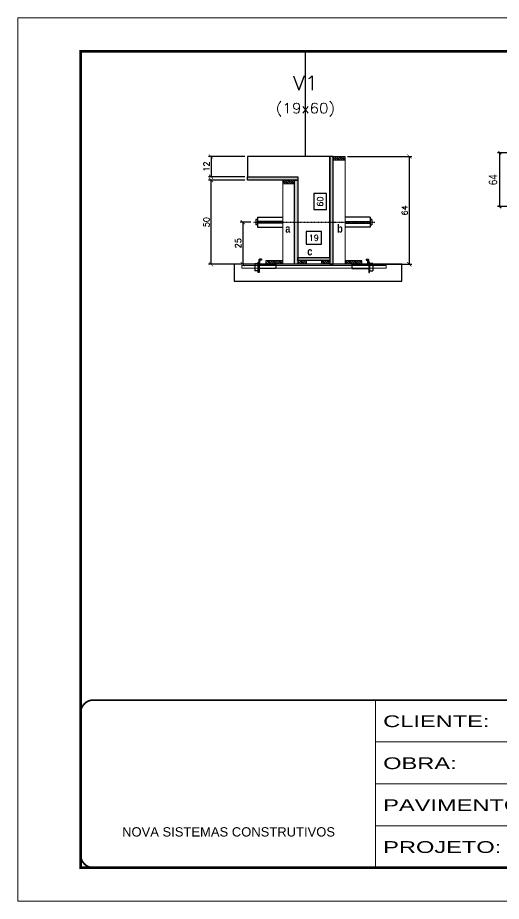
# Model space of a CAD drawing. Extents: x -10448 to -1189, y -11772 to 17235.
# Drawn here: x -8850 to -8275, y 14646 to 15696 of the extents above; entities that cross this region are included whole.
import ezdxf
from ezdxf.enums import TextEntityAlignment as Align

# ---------------------------------------------------------------- set-up
doc = ezdxf.new("R2010")
doc.units = 0
for name, pattern in [('CONTINUO', [0]), ('DASHED', [0.75, 0.5, -0.25]), ('HIDDEN', [0.375, 0.25, -0.125])]:
    doc.linetypes.add(name, pattern=pattern)
for name, color, linetype in [('barrote', 251, 'Continuous'), ('COTA', 241, 'Continuous'), ('Cota Seção (2x)', 4, 'Continuous'), ('detalhes', 4, 'Continuous'), ('Painéis', 200, 'Continuous'), ('presilha', 1, 'Continuous'), ('TENSOR', 3, 'Continuous'), ('Texto de Titulo', 7, 'Continuous'), ('Texto Qtd Sarr', 242, 'Continuous')]:
    doc.layers.add(name, color=color, linetype=linetype)
for name, color, linetype, lineweight in [('CONCRETO', 251, 'Continuous', 25), ('Folhas', 255, 'Continuous', 9), ('Hachura', 251, 'Continuous', 9), ('Madeira', 126, 'Continuous', 18), ('SARRAFO DE PRESSAO', 251, 'DASHED', 9), ('SCO-___-LAJ', 2, 'Continuous', 0), ('Texto Seção', 7, 'Continuous', 15)]:
    doc.layers.add(name, color=color, linetype=linetype, lineweight=lineweight)
doc.styles.add('ARIAL', font='arial.ttf')
doc.styles.add('COTA TECNICA', font='techl___.ttf', dxfattribs={"height": 10})
doc.styles.add('Romans', font='romans.shx')
doc.styles.add('TECNICA', font='techb___.ttf', dxfattribs={"height": 10})
doc.styles.add('Tecnologia', font='')
doc.styles.get('Tecnologia').set_extended_font_data('Forgotten Futurist')
doc.dimstyles.new('Cota Seção (2x)', dxfattribs={"dimtxt": 7, "dimasz": 5, "dimexe": 3, "dimexo": 3, "dimgap": 2, "dimtad": 3, "dimdec": 1, "dimlfac": 0.5, "dimzin": 12, "dimdsep": 46, "dimtxsty": 'Romans', "dimblk": 'ARCHTICK', "dimcen": 0, "dimclrd": 4, "dimclre": 4, "dimclrt": 1, "dimadec": 1, "dimazin": 3, "dimtfac": 1, "dimtdec": 1, "dimtmove": 0, "dimatfit": 3, "dimldrblk": 'OBLIQUE', "dimfxl": 1, "dimtolj": 1, "dimtzin": 12, "dimarcsym": 0})
doc.dimstyles.new('Cota Seção interna', dxfattribs={"dimtxt": 7, "dimasz": 6, "dimexe": 0.18, "dimexo": 2, "dimgap": -4, "dimtad": 3, "dimdec": 1, "dimlfac": 0.5, "dimzin": 12, "dimdsep": 46, "dimtxsty": 'Romans', "dimblk": 'ARCHTICK', "dimcen": 0.09, "dimse1": 1, "dimse2": 1, "dimsd1": 1, "dimsd2": 1, "dimclrd": 180, "dimclre": 5, "dimclrt": 1, "dimadec": 0, "dimazin": 3, "dimtfac": 1, "dimtdec": 1, "dimtofl": 0, "dimtmove": 0, "dimatfit": 3, "dimldrblk": 'ARCHTICK', "dimfxl": 1, "dimtolj": 1, "dimtzin": 0, "dimarcsym": 0})
doc.dimstyles.new('PAINEL', dxfattribs={"dimtxt": 10, "dimasz": 3, "dimexe": 3, "dimexo": 3, "dimgap": 3, "dimtad": 1, "dimdec": 1, "dimzin": 12, "dimdsep": 46, "dimtxsty": 'COTA TECNICA', "dimblk1": 'OBLIQUE', "dimblk2": 'OBLIQUE', "dimsah": 1, "dimcen": 0.9, "dimclrd": 4, "dimclre": 4, "dimclrt": 240, "dimadec": 1, "dimazin": 3, "dimtfac": 1, "dimtdec": 1, "dimtmove": 0, "dimatfit": 3, "dimfxl": 1, "dimtolj": 1, "dimtzin": 12, "dimarcsym": 0})

# ---------------------------------------------------------------- blocks, each defined once
blk = doc.blocks.new('9999999999')
at = {"color": 30, "linetype": 'CONTINUO'}
for p, q in [((98564.6, 34230.2), (98564.6, 34429.4)), ((98564.6, 34379.6), (99584, 34379.6)), ((98564.6, 34329.8), (99488, 34329.8)), ((98564.6, 34280), (99488, 34280))]:
    blk.add_line(p, q, dxfattribs=at)
at = {"color": 30, "linetype": 'CONTINUO', "const_width": 2}
blk.add_lwpolyline([(99584, 34230.2), (99584, 34414.4, 0.414214), (99569, 34429.4), (98229, 34429.4, 0.414214), (98214, 34414.4), (98214, 34245.2, 0.414214), (98229, 34230.2), (99584, 34230.2)], format="xyb", dxfattribs=at)
at = {"layer": 'Folhas'}
blk.add_lwpolyline([(98139, 34190.2), (99624, 34190.2), (99624, 35240.2), (98139, 35240.2)], close=True, dxfattribs=at)
at = {"layer": 'Folhas', "color": 30, "const_width": 3}
blk.add_lwpolyline([(98214, 34230.2), (99584, 34230.2), (99584, 35200.2), (98214, 35200.2)], close=True, dxfattribs=at)
at = {"color": 7, "linetype": 'Continuous', "ltscale": 5, "style": 'ARIAL'}
blk.add_text('NOVA SISTEMAS CONSTRUTIVOS', height=11.059, dxfattribs=at).set_placement((98263.2, 34267.2))
at = {"layer": 'Folhas', "color": 7, "style": 'Tecnologia', "width": 1.5}
for s, p in [('CLIENTE:', (98573.7, 34397.2)), ('OBRA:', (98573.7, 34347.3)), ('PAVIMENTO:', (98573.7, 34297.5)), ('PROJETO:', (98573.7, 34247.7))]:
    blk.add_text(s, height=14, dxfattribs=at).set_placement(p)
blk = doc.blocks.new('titulo1')
at = {"layer": 'Defpoints', "color": 252, "linetype": 'HIDDEN', "ltscale": 2}
blk.add_line((0, 0), (0, 125), dxfattribs=at)
at = {"layer": 'Defpoints', "style": 'Romans', "oblique": 15}
blk.add_attdef('FOLHA', text='', height=10, dxfattribs=at).set_placement((0, 15.6), align=Align.MIDDLE_CENTER)
at = {"layer": 'Texto Qtd Sarr', "color": 3, "style": 'Romans', "oblique": 15}
for tag, height, p in [('TITULO', 17, (0, 71.4)), ('SEÇÃO', 12, (0, 41.5))]:
    blk.add_attdef(tag, text='', height=height, dxfattribs=at).set_placement(p, align=Align.MIDDLE_CENTER)
blk = doc.blocks.new('_ArchTick')
at = {"color": 0, "linetype": 'ByBlock', "const_width": 0.15}
blk.add_lwpolyline([(-0.5, -0.5), (0.5, 0.5)], dxfattribs=at)
blk = doc.blocks.new('*D1088')
at = {"layer": 'COTA', "color": 4, "lineweight": -2, "transparency": 16777216}
for p, q in [((-8579.5, 15530.7), (-8622.8, 15530.7)), ((-8619.8, 15530.7), (-8619.8, 15506.7)), ((-8579.5, 15506.7), (-8622.8, 15506.7))]:
    blk.add_line(p, q, dxfattribs=at)
at = {"layer": 'Defpoints', "color": 0, "transparency": 16777216}
for p in [(-8576.5, 15530.7), (-8619.8, 15506.7), (-8576.5, 15506.7)]:
    blk.add_point(p, dxfattribs=at)
at = {"layer": 'COTA', "color": 4, "lineweight": -2, "transparency": 16777216, "xscale": 5, "yscale": 5, "zscale": 5}
for p, rotation in [((-8619.8, 15530.7), 90), ((-8619.8, 15506.7), 270)]:
    blk.add_blockref('_ArchTick', p, dxfattribs=dict(at, rotation=rotation))
at = {"layer": 'COTA', "color": 1, "transparency": 16777216, "insert": (-8625.3, 15518.7), "char_height": 7, "attachment_point": 5, "rotation": 90, "style": 'Romans'}
blk.add_mtext('\\A1;12', dxfattribs=at)
blk = doc.blocks.new('_Oblique')
at = {"color": 0, "linetype": 'ByBlock', "lineweight": -2}
blk.add_line((-0.5, -0.5), (0.5, 0.5), dxfattribs=at)
blk = doc.blocks.new('*D1089')
at = {"layer": 'COTA', "color": 4, "lineweight": -2, "transparency": 16777216}
for p, q in [((-8579.5, 15502.7), (-8622.8, 15502.7)), ((-8619.8, 15402.7), (-8619.8, 15502.7)), ((-8557.5, 15402.7), (-8622.8, 15402.7))]:
    blk.add_line(p, q, dxfattribs=at)
at = {"layer": 'Defpoints', "color": 0, "transparency": 16777216}
for p in [(-8619.8, 15502.7), (-8576.5, 15502.7), (-8554.5, 15402.7)]:
    blk.add_point(p, dxfattribs=at)
at = {"layer": 'COTA', "color": 4, "lineweight": -2, "transparency": 16777216, "xscale": 5, "yscale": 5, "zscale": 5}
for p, rotation in [((-8619.8, 15502.7), 90), ((-8619.8, 15402.7), 270)]:
    blk.add_blockref('_ArchTick', p, dxfattribs=dict(at, rotation=rotation))
at = {"layer": 'COTA', "color": 1, "transparency": 16777216, "insert": (-8625.3, 15452.7), "char_height": 7, "attachment_point": 5, "rotation": 90, "style": 'Romans'}
blk.add_mtext('\\A1;50', dxfattribs=at)
blk = doc.blocks.new('*D1090')
at = {"layer": 'Cota Seção (2x)', "color": 180, "lineweight": -2, "transparency": 16777216}
for p, q in [((-8482.5, 15486.6), (-8497.5, 15486.6)), ((-8497.5, 15486.6), (-8497.5, 15467.6)), ((-8482.5, 15467.6), (-8482.5, 15486.6)), ((-8497.5, 15467.6), (-8482.5, 15467.6))]:
    blk.add_line(p, q, dxfattribs=at)
at = {"layer": 'Defpoints', "color": 0, "transparency": 16777216}
for p in [(-8516.5, 15530.7), (-8478.5, 15530.7), (-8516.5, 15410.7)]:
    blk.add_point(p, dxfattribs=at)
at = {"layer": 'Cota Seção (2x)', "color": 1, "transparency": 16777216, "insert": (-8490, 15477.1), "char_height": 7, "attachment_point": 5, "rotation": 90, "style": 'Romans'}
blk.add_mtext('\\A1;60', dxfattribs=at)
blk = doc.blocks.new('*D1091')
at = {"layer": 'COTA', "color": 4, "lineweight": -2, "transparency": 16777216}
for p, q in [((-8457.5, 15530.7), (-8381, 15530.7)), ((-8384, 15530.7), (-8384, 15402.7)), ((-8437.5, 15402.7), (-8381, 15402.7))]:
    blk.add_line(p, q, dxfattribs=at)
at = {"layer": 'Defpoints', "color": 0, "transparency": 16777216}
for p in [(-8460.5, 15530.7), (-8440.5, 15402.7), (-8384, 15402.7)]:
    blk.add_point(p, dxfattribs=at)
at = {"layer": 'COTA', "color": 4, "lineweight": -2, "transparency": 16777216, "xscale": 5, "yscale": 5, "zscale": 5}
for p, rotation in [((-8384, 15530.7), 90), ((-8384, 15402.7), 270)]:
    blk.add_blockref('_ArchTick', p, dxfattribs=dict(at, rotation=rotation))
at = {"layer": 'COTA', "color": 1, "transparency": 16777216, "insert": (-8389.5, 15466.7), "char_height": 7, "attachment_point": 5, "rotation": 90, "style": 'Romans'}
blk.add_mtext('\\A1;64', dxfattribs=at)
blk = doc.blocks.new('PRESILHA METÁLICA 1')
at = {"layer": 'presilha'}
for p, q in [((7.5, 10.6), (7.5, 19.9)), ((12, 21), (8.6, 21)), ((9, 11.6), (9, 18.9)), ((12, 19.5), (9.6, 19.5)), ((12, 21), (12, 19.5)), ((0, 13), (6, 13)), ((0, 13), (0, 0)), ((6, 0), (0, 0)), ((6, 15.5), (7.5, 15.5)), ((6, -2.5), (6, 15.5)), ((6, 13), (6, 0)), ((7.5, 15.5), (7.5, -2.5)), ((37.5, 4.1), (7.5, 4.1)), ((37.5, 11), (9.6, 11)), ((37.5, 11), (37.5, 4.1)), ((7.5, -2.5), (6, -2.5))]:
    blk.add_line(p, q, dxfattribs=at)
for centre, radius, start, end in [((8.6, 19.9), 1.14, 90, 180), ((9.6, 18.9), 0.57, 90, 180), ((9.6, 11.6), 0.57, 180, 270)]:
    blk.add_arc(centre, radius, start, end, dxfattribs=at)
blk = doc.blocks.new('*D2153')
at = {"layer": 'COTA', "color": 4, "linetype": 'ByBlock', "lineweight": -2, "transparency": 16777216}
for p, q in [((-8240.8, 15535.1), (-8279.3, 15535.1)), ((-8276.3, 15471.1), (-8276.3, 15535.1)), ((-8240.8, 15471.1), (-8279.3, 15471.1))]:
    blk.add_line(p, q, dxfattribs=at)
at = {"layer": 'Defpoints', "color": 0, "linetype": 'ByBlock', "transparency": 16777216}
for p in [(-8276.3, 15535.1), (-8237.8, 15535.1), (-8237.8, 15471.1)]:
    blk.add_point(p, dxfattribs=at)
at = {"layer": 'COTA', "color": 4, "linetype": 'ByBlock', "lineweight": -2, "transparency": 16777216, "xscale": 3, "yscale": 3, "zscale": 3}
for p, rotation in [((-8276.3, 15535.1), 90), ((-8276.3, 15471.1), 270)]:
    blk.add_blockref('_Oblique', p, dxfattribs=dict(at, rotation=rotation))
at = {"layer": 'COTA', "color": 240, "linetype": 'ByBlock', "transparency": 16777216, "insert": (-8284.4, 15503.1), "char_height": 10, "attachment_point": 5, "rotation": 90, "style": 'COTA TECNICA'}
blk.add_mtext('\\A1;64', dxfattribs=at)
blk = doc.blocks.new('*D2163')
at = {"layer": 'COTA', "color": 4, "lineweight": -2, "transparency": 16777216}
for p, q in [((-8572.5, 15452.6), (-8585, 15452.6)), ((-8582, 15452.6), (-8582, 15402.7)), ((-8572.5, 15402.7), (-8585, 15402.7))]:
    blk.add_line(p, q, dxfattribs=at)
at = {"layer": 'Defpoints', "color": 0, "transparency": 16777216}
for p in [(-8569.5, 15452.6), (-8582, 15402.7), (-8569.5, 15402.7)]:
    blk.add_point(p, dxfattribs=at)
at = {"layer": 'COTA', "color": 4, "lineweight": -2, "transparency": 16777216, "xscale": 5, "yscale": 5, "zscale": 5}
for p, rotation in [((-8582, 15452.6), 90), ((-8582, 15402.7), 270)]:
    blk.add_blockref('_ArchTick', p, dxfattribs=dict(at, rotation=rotation))
at = {"layer": 'COTA', "color": 1, "transparency": 16777216, "insert": (-8587.5, 15427.6), "char_height": 7, "attachment_point": 5, "rotation": 90, "style": 'Romans'}
blk.add_mtext('\\A1;25', dxfattribs=at)
blk = doc.blocks.new('*D2164')
at = {"layer": 'Cota Seção (2x)', "color": 180, "lineweight": -2, "transparency": 16777216}
for p, q in [((-8488.5, 15441.5), (-8506.5, 15441.5)), ((-8506.5, 15441.5), (-8506.5, 15426.5)), ((-8488.5, 15426.5), (-8488.5, 15441.5)), ((-8506.5, 15426.5), (-8488.5, 15426.5))]:
    blk.add_line(p, q, dxfattribs=at)
at = {"layer": 'Defpoints', "color": 0, "transparency": 16777216}
for p in [(-8516.5, 15422.5), (-8516.5, 15410.7), (-8478.5, 15410.7)]:
    blk.add_point(p, dxfattribs=at)
at = {"layer": 'Cota Seção (2x)', "color": 1, "transparency": 16777216, "insert": (-8497.5, 15434), "char_height": 7, "attachment_point": 5, "style": 'Romans'}
blk.add_mtext('\\A1;19', dxfattribs=at)

msp = doc.modelspace()

# ---------------------------------------------------------------- hatches: boundary and pattern name
at = {"layer": 'Hachura'}
h = msp.add_hatch(color=256, dxfattribs=at)
h.dxf.hatch_style = 1
h.paths.add_polyline_path([(-8474.46, 15530.65), (-8478.46, 15530.65), (-8478.46, 15402.65), (-8474.46, 15402.65)])
h = msp.add_hatch(dxfattribs=at)
h.set_pattern_fill('ANSI31', color=256, scale=0.5, angle=270, style=0)
h.set_pattern_definition([(315, (14594.1585, 7045.4087), (1.12253202, 1.12253202), [])])
h.paths.add_polyline_path([(-8460.46, 15530.65), (-8460.46, 15526.25), (-8474.46, 15526.25), (-8474.46, 15530.65)])
h = msp.add_hatch(color=256, dxfattribs=at)
h.dxf.hatch_style = 1
h.paths.add_polyline_path([(-8576.46, 15502.65), (-8576.46, 15506.65), (-8516.46, 15506.65), (-8516.46, 15502.65)])
h = msp.add_hatch(dxfattribs=at)
h.set_pattern_fill('ANSI31', color=256, scale=0.5, angle=90, style=0)
h.set_pattern_definition([(135, (-31385.0819, 23805.8962), (-1.12253202, -1.12253202), [])])
h.paths.add_polyline_path([(-8534.46, 15502.65), (-8534.46, 15498.25), (-8520.46, 15498.25), (-8520.46, 15502.65)])
h = msp.add_hatch(color=256, dxfattribs=at)
h.dxf.hatch_style = 1
h.paths.add_polyline_path([(-8520.46, 15502.65), (-8516.46, 15502.65), (-8516.46, 15402.65), (-8520.46, 15402.65)])
h = msp.add_hatch(dxfattribs=at)
h.set_pattern_fill('ANSI31', color=256, scale=0.5, angle=270, style=0)
h.set_pattern_definition([(315, (14430.1585, 7173.0087), (1.12253202, 1.12253202), [])])
h.paths.add_polyline_path([(-8554.46, 15402.65), (-8554.46, 15407.05), (-8534.46, 15407.05), (-8534.46, 15402.65)])
h = msp.add_hatch(color=256, dxfattribs=at)
h.dxf.hatch_style = 1
h.paths.add_polyline_path([(-8516.46, 15407.05), (-8516.46, 15410.65), (-8478.46, 15410.65), (-8478.46, 15407.05)])
h = msp.add_hatch(dxfattribs=at)
h.set_pattern_fill('ANSI31', color=256, scale=0.5, angle=270, style=0)
h.set_pattern_definition([(315, (14440.1585, 7173.0087), (1.12253202, 1.12253202), [])])
h.paths.add_polyline_path([(-8516.46, 15402.65), (-8516.46, 15407.05), (-8506.46, 15407.05), (-8506.46, 15402.65)])
h = msp.add_hatch(dxfattribs=at)
h.set_pattern_fill('ANSI31', color=256, scale=0.5, angle=270, style=0)
h.set_pattern_definition([(315, (14416.1585, 7173.0087), (1.12253202, 1.12253202), [])])
h.paths.add_polyline_path([(-8488.46, 15402.65), (-8488.46, 15407.05), (-8478.46, 15407.05), (-8478.46, 15402.65)])
h = msp.add_hatch(dxfattribs=at)
h.set_pattern_fill('ANSI31', color=256, scale=0.5, angle=270, style=0)
h.set_pattern_definition([(315, (14450.1585, 7173.0087), (1.12253202, 1.12253202), [])])
h.paths.add_polyline_path([(-8440.46, 15402.65), (-8440.46, 15407.05), (-8460.46, 15407.05), (-8460.46, 15402.65)])

# ---------------------------------------------------------------- linework, layer by layer
at = {"ltscale": 3}
for p, q in [((-8564.46, 15458.65), (-8564.46, 15446.65)), ((-8564.46, 15458.65), (-8534.46, 15458.65)), ((-8430.46, 15458.65), (-8460.46, 15458.65)), ((-8430.46, 15458.65), (-8430.46, 15446.65)), ((-8566.46, 15455.65), (-8566.46, 15449.65)), ((-8564.46, 15455.65), (-8566.46, 15455.65)), ((-8564.46, 15449.65), (-8566.46, 15449.65)), ((-8534.46, 15453.65), (-8564.46, 15453.65)), ((-8534.46, 15451.65), (-8564.46, 15451.65)), ((-8564.46, 15446.65), (-8534.46, 15446.65)), ((-8460.46, 15453.65), (-8430.46, 15453.65)), ((-8460.46, 15451.65), (-8430.46, 15451.65)), ((-8430.46, 15446.65), (-8460.46, 15446.65)), ((-8428.46, 15455.65), (-8430.46, 15455.65)), ((-8430.46, 15449.65), (-8428.46, 15449.65)), ((-8428.46, 15455.65), (-8428.46, 15449.65))]:
    msp.add_line(p, q, dxfattribs=at)
at = {"layer": 'barrote'}
msp.add_lwpolyline([(-8592.32, 15382.65), (-8392.73, 15382.65), (-8392.73, 15402.65), (-8592.32, 15402.65)], close=True, dxfattribs=at)
at = {"layer": 'CONCRETO'}
msp.add_lwpolyline([(-8478.46, 15510.65), (-8478.46, 15530.65), (-8576.46, 15530.65), (-8576.46, 15506.65), (-8516.46, 15506.65), (-8516.46, 15410.65), (-8478.46, 15410.65), (-8478.46, 15510.65)], close=True, dxfattribs=at)
at = {"layer": 'Madeira'}
for points in [[(-8460.46, 15530.65), (-8460.46, 15526.25), (-8474.46, 15526.25), (-8474.46, 15530.65)], [(-8460.46, 15530.65), (-8474.46, 15530.65), (-8474.46, 15402.65), (-8460.46, 15402.65)], [(-8534.46, 15502.65), (-8534.46, 15498.25), (-8520.46, 15498.25), (-8520.46, 15502.65)], [(-8534.46, 15402.65), (-8520.46, 15402.65), (-8520.46, 15502.65), (-8534.46, 15502.65)], [(-8554.46, 15402.65), (-8554.46, 15407.05), (-8534.46, 15407.05), (-8534.46, 15402.65)], [(-8516.46, 15402.65), (-8516.46, 15407.05), (-8506.46, 15407.05), (-8506.46, 15402.65)], [(-8488.46, 15402.65), (-8488.46, 15407.05), (-8478.46, 15407.05), (-8478.46, 15402.65)], [(-8440.46, 15402.65), (-8440.46, 15407.05), (-8460.46, 15407.05), (-8460.46, 15402.65)]]:
    msp.add_lwpolyline(points, close=True, dxfattribs=at)
at = {"layer": 'Painéis'}
for points in [[(-8474.46, 15530.65), (-8478.46, 15530.65), (-8478.46, 15402.65), (-8474.46, 15402.65)], [(-8576.46, 15502.65), (-8576.46, 15506.65), (-8516.46, 15506.65), (-8516.46, 15502.65)], [(-8520.46, 15502.65), (-8516.46, 15502.65), (-8516.46, 15402.65), (-8520.46, 15402.65)], [(-8516.46, 15407.05), (-8516.46, 15410.65), (-8478.46, 15410.65), (-8478.46, 15407.05)]]:
    msp.add_lwpolyline(points, close=True, dxfattribs=at)
at = {"layer": 'SCO-___-LAJ', "color": 1}
msp.add_lwpolyline([(-8583.31, 15401.32), (-8411.61, 15401.32), (-8411.61, 15398.12), (-8583.31, 15398.12)], close=True, dxfattribs=at)
at = {"layer": 'TENSOR', "linetype": 'HIDDEN', "ltscale": 0.5}
msp.add_line((-8569.46, 15452.65), (-8425.16, 15452.65), dxfattribs=at)

# ---------------------------------------------------------------- block references
at = {"layer": 'presilha', "yscale": 0.6666666666666666, "zscale": 0.6666666666666666}
for p, xscale in [((-8567.73, 15394.69), 0.6666666666666666), ((-8427.19, 15394.69), -0.6666666666666666)]:
    msp.add_blockref('PRESILHA METÁLICA 1', p, dxfattribs=dict(at, xscale=xscale))
at = {"layer": 'SARRAFO DE PRESSAO', "color": 6, "linetype": 'ByBlock'}
msp.add_blockref('9999999999', (-106988.76, -19544.55), dxfattribs=at)
at = {"layer": 'Texto Seção'}
ref = msp.add_blockref('titulo1', (-8507.46, 15530.65), dxfattribs=at)
ref.add_attrib('TITULO', 'V1', dxfattribs={"layer": 'Texto de Titulo', "color": 7, "height": 17, "style": 'Romans', "width": 1.1}).set_placement((-8507.46, 15618.15), align=Align.MIDDLE_CENTER)
ref.add_attrib('SEÇÃO', '(19x60)', dxfattribs={"layer": 'Texto de Titulo', "color": 7, "height": 12, "style": 'Romans', "width": 1.1}).set_placement((-8507.46, 15588.15), align=Align.MIDDLE_CENTER)

# ---------------------------------------------------------------- texts
at = {"layer": 'detalhes', "style": 'TECNICA'}
for s, p in [('a', (-8531.51, 15440.19)), ('b', (-8469.83, 15440.18)), ('c', (-8505.38, 15413.15))]:
    msp.add_text(s, height=9.6, dxfattribs=at).set_placement(p)

# ---------------------------------------------------------------- dimensions: what is measured, and where the dimension line sits
at = {"layer": 'COTA'}
for base, p1, p2, picture, middle in [((-8619.83, 15506.65), (-8576.46, 15530.65), (-8576.46, 15506.65), '*D1088', (-8625.33, 15518.65)), ((-8384, 15402.65), (-8460.46, 15530.65), (-8440.46, 15402.65), '*D1091', (-8389.5, 15466.65)), ((-8619.83, 15502.65), (-8554.46, 15402.65), (-8576.46, 15502.65), '*D1089', (-8625.33, 15452.65)), ((-8581.99, 15402.65), (-8569.46, 15452.65), (-8569.46, 15402.65), '*D2163', (-8587.49, 15427.65))]:
    dim = msp.add_linear_dim(base=base, p1=p1, p2=p2, angle=90, dimstyle='Cota Seção (2x)', dxfattribs=at)
    dim.commit()
    dim.dimension.update_dxf_attribs({"geometry": picture, "text_midpoint": middle})
at = {"layer": 'COTA', "linetype": 'ByBlock'}
dim = msp.add_linear_dim(base=(-8276.3, 15535.09), p1=(-8237.76, 15471.09), p2=(-8237.76, 15535.09), angle=90, dimstyle='PAINEL', dxfattribs=at)
dim.commit()
dim.dimension.update_dxf_attribs({"geometry": '*D2153', "text_midpoint": (-8284.4, 15503.09)})
at = {"layer": 'Cota Seção (2x)'}
dim = msp.add_linear_dim(base=(-8478.46, 15530.65), p1=(-8516.46, 15410.65), p2=(-8516.46, 15530.65), angle=90, dimstyle='Cota Seção interna', dxfattribs=at)
dim.commit()
dim.dimension.update_dxf_attribs({"geometry": '*D1090', "text_midpoint": (-8478.46, 15477.12), "dimtype": 160})
dim = msp.add_linear_dim(base=(-8516.46, 15422.47), p1=(-8478.46, 15410.65), p2=(-8516.46, 15410.65), dimstyle='Cota Seção interna', dxfattribs=at)
dim.commit()
dim.dimension.update_dxf_attribs({"geometry": '*D2164', "text_midpoint": (-8497.46, 15422.47), "dimtype": 160})

doc.saveas('drawing.dxf')
